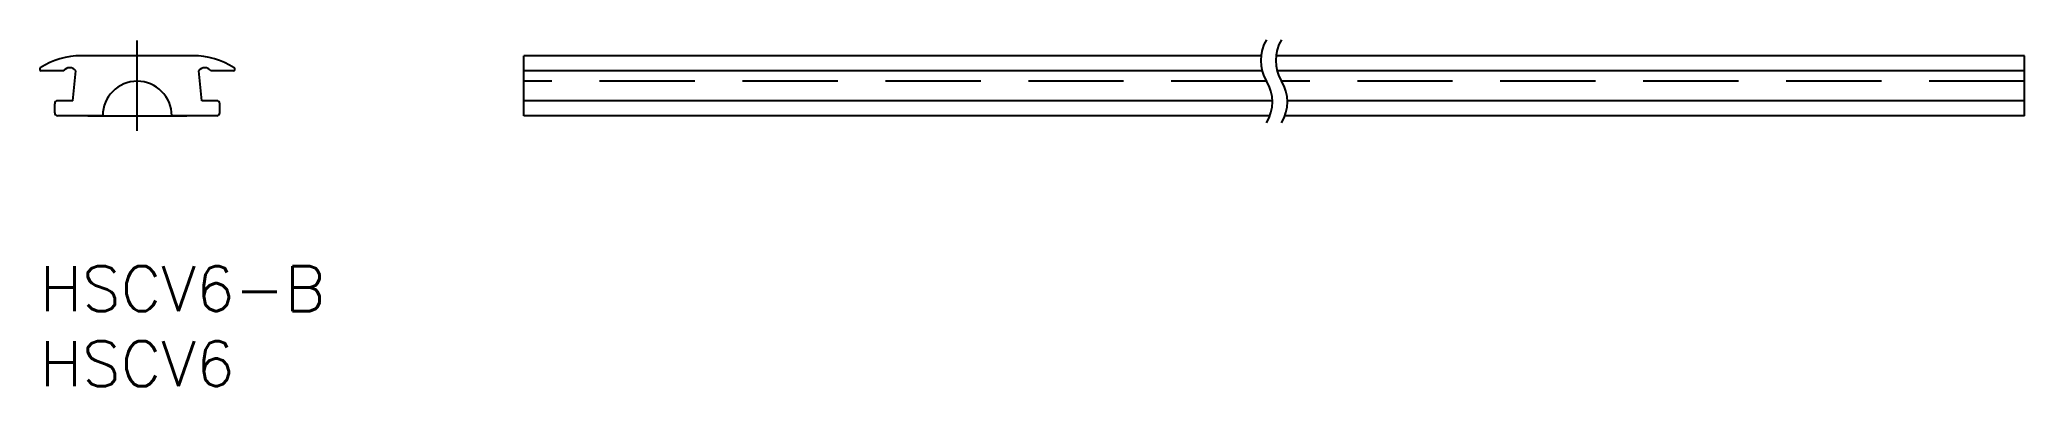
# Model space of a CAD drawing. Extents: x 0 to 132, y -8 to 15.
import ezdxf

# ---------------------------------------------------------------- set-up
doc = ezdxf.new("R2010")
doc.units = 0
doc.header["$LTSCALE"] = 0.5
doc.linetypes.add('CENTER', pattern=[50.8, 31.75, -6.35, 6.35, -6.35])
doc.linetypes.add('DASHED', pattern=[19.05, 12.7, -6.35])
for name, color, linetype in [('MSM_CENTER', 1, 'CENTER'), ('MSM_CONTINUOUS', 7, 'CONTINUOUS'), ('MSM_DASHED', 4, 'DASHED'), ('MSM_NARROW', 5, 'CONTINUOUS'), ('MSM_PART_NUMBER', 7, 'CONTINUOUS')]:
    doc.layers.add(name, color=color, linetype=linetype)
doc.styles.get("Standard").update_dxf_attribs({"font": 'txt.shx', "height": 3, "bigfont": 'bigfont.shx'})

# ---------------------------------------------------------------- blocks, each defined once
blk = doc.blocks.new('*U2')
at = {"layer": 'MSM_PART_NUMBER'}
blk.add_text('HSCV6-B', height=3, dxfattribs=at).set_placement((0, -3))
blk = doc.blocks.new('*U3')
at = {"layer": 'MSM_PART_NUMBER'}
blk.add_text('HSCV6', height=3, dxfattribs=at).set_placement((0, -8))

msp = doc.modelspace()

# ---------------------------------------------------------------- linework, layer by layer
at = {"layer": 'MSM_CENTER'}
for p, q in [((6.5, 9), (6.5, 15)), ((3.2, 10), (9.8, 10))]:
    msp.add_line(p, q, dxfattribs=at)
at = {"layer": 'MSM_CONTINUOUS'}
for p, q in [((10.22, 14), (2.78, 14)), ((32.26, 10), (32.26, 14)), ((81.39, 14), (32.26, 14)), ((132.26, 14), (82.39, 14)), ((132.26, 10), (132.26, 14)), ((1.6, 13), (0.1, 13)), ((2.2, 11), (2.4, 13)), ((10.8, 11), (10.6, 13)), ((12.9, 13), (11.4, 13)), ((81.46, 13), (32.26, 13)), ((132.26, 13), (82.46, 13)), ((1, 10.2), (1, 10.8)), ((2.2, 11), (1.2, 11)), ((11.8, 11), (10.8, 11)), ((12, 10.2), (12, 10.8)), ((82.14, 11), (32.26, 11)), ((132.26, 11), (83.14, 11)), ((4.2, 10), (1.2, 10)), ((11.8, 10), (8.8, 10)), ((81.98, 10), (32.26, 10)), ((132.26, 10), (82.98, 10))]:
    msp.add_line(p, q, dxfattribs=at)
for centre, radius, start, end in [((2.78, 9), 5, 90, 123.2031), ((10.22, 9), 5, 56.7969, 90), ((0.1, 13.1), 0.1, 123.2031, 270), ((2, 12.7), 0.5, 36.8699, 143.1301), ((6.5, 10), 2.3, 0, 180), ((11, 12.7), 0.5, 36.8699, 143.1301), ((12.9, 13.1), 0.1, 270, 56.7969), ((1.2, 10.8), 0.2, 90, 180), ((11.8, 10.8), 0.2, 0, 90), ((1.2, 10.2), 0.2, 180, 270), ((11.8, 10.2), 0.2, 270, 0)]:
    msp.add_arc(centre, radius, start, end, dxfattribs=at)
at = {"layer": 'MSM_DASHED'}
for p, q in [((81.76, 12.3), (32.26, 12.3)), ((132.26, 12.3), (82.76, 12.3))]:
    msp.add_line(p, q, dxfattribs=at)
at = {"layer": 'MSM_NARROW'}
for centre, start, end in [((84.04, 13.68), 148.8467, 211.1533), ((85.04, 13.68), 148.8467, 211.1533), ((79.48, 10.92), 328.8467, 31.1533), ((80.48, 10.92), 328.8467, 31.1533)]:
    msp.add_arc(centre, 2.67, start, end, dxfattribs=at)

# ---------------------------------------------------------------- block references
at = {"layer": 'MSM_CONTINUOUS'}
for name in ['*U2', '*U3']:
    msp.add_blockref(name, (0, 0), dxfattribs=at)

doc.saveas('drawing.dxf')
